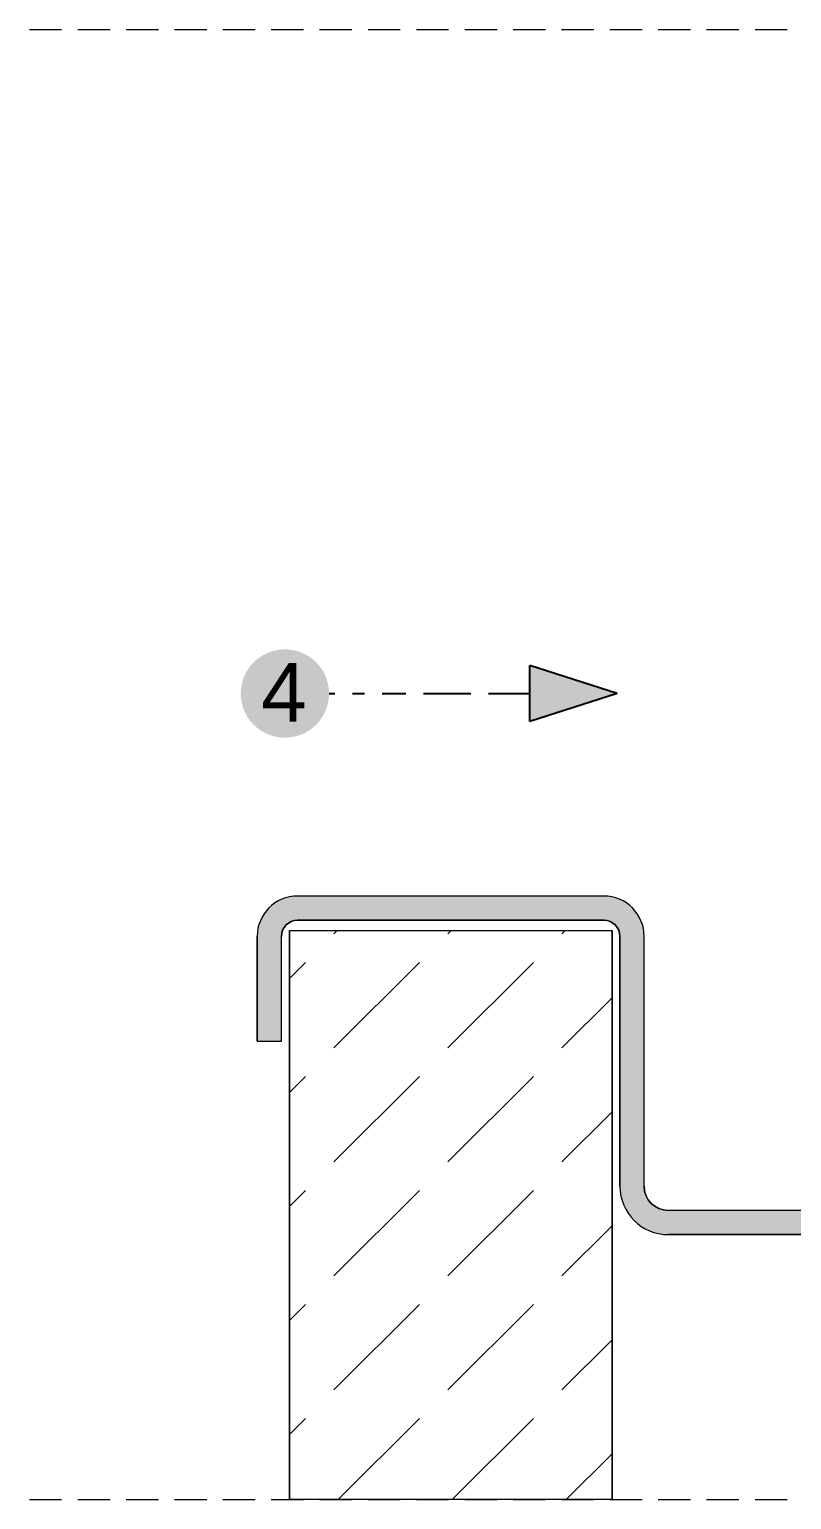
# Model space of a CAD drawing. Header units: millimetres. Extents: x -7826 to 55813, y 465 to 25965.
# Drawn here: x 51681 to 52154, y 16627 to 17539 of the extents above; entities that cross this region are included whole.
import ezdxf

# ---------------------------------------------------------------- set-up
doc = ezdxf.new("R2010")
doc.units = ezdxf.units.MM
doc.linetypes.add('Hidden Line', pattern=[30.00000000000001, 20, -10.00000000000001])
for name, color, linetype, lineweight in [('2D - Ogolne5', 161, 'Continuous', 25), ('2D Drafting - General102', 254, 'Continuous', 13), ('2D Drafting - General2', 251, 'Continuous', 15), ('2D Drafting - General5', 161, 'Continuous', 25), ('2D Drafting - General81', 251, 'Continuous', 20), ('Opisy - Tekst121', 255, 'Continuous', 0)]:
    doc.layers.add(name, color=color, linetype=linetype, lineweight=lineweight)
doc.styles.add('GENERATED_STYLE_5', font='arial.ttf')

msp = doc.modelspace()

# ---------------------------------------------------------------- hatches: boundary and pattern name
at = {"layer": '2D - Ogolne5', "linetype": 'Continuous'}
msp.add_hatch(color=256, dxfattribs=at).paths.add_polyline_path([(51812.3591779222, 17127.2687745859, 0.9999999999999999), (51867.12718385658, 17127.2687745859, 0.9999999999999999)], flags=0)
at = {"layer": '2D Drafting - General102', "linetype": 'Continuous'}
h = msp.add_hatch(color=256, dxfattribs=at)
edge = h.paths.add_edge_path()
edge.add_line((52227.54745608946, 16821.62813233715), (52227.54745608946, 17076.47109321772))
edge.add_line((52227.54745608946, 17076.47109321772), (52212.54745608946, 17076.47109321772))
edge.add_line((52212.54745608946, 17076.47109321772), (52212.54745608946, 16821.62813233712))
edge.add_arc((52197.54745608946, 16821.62813233712), 15, -90, 0, ccw=False)
edge.add_line((52197.54745608946, 16806.62813233712), (52077.54745608946, 16806.62813233712))
edge.add_arc((52077.54745608946, 16821.62813233712), 15, 180, 270, ccw=False)
edge.add_line((52062.54745608946, 16821.62813233712), (52062.54745608946, 16976.62813233712))
edge.add_arc((52037.54745608945, 16976.62813233713), 25.00000000000728, 359.9999999999833, 449.9999999999833)
edge.add_line((52037.54745608946, 17001.62813233713), (51847.54745608945, 17001.62813233713))
edge.add_arc((51847.54745608947, 16976.62813233713), 25, 90.00000000003335, 180.0000000000334)
edge.add_line((51822.54745608946, 16976.62813233712), (51822.54745608946, 16911.62813233712))
edge.add_line((51822.54745608946, 16911.62813233712), (51837.54745608946, 16911.62813233712))
edge.add_line((51837.54745608946, 16911.62813233712), (51837.54745608946, 16976.62813233712))
edge.add_arc((51847.54745608947, 16976.62813233713), 10.00000000000728, 90.00000000008328, 180.0000000000834, ccw=False)
edge.add_line((51847.54745608945, 16986.62813233713), (52037.54745608946, 16986.62813233713))
edge.add_arc((52037.54745608945, 16976.62813233713), 10.00000000000728, -4.172306944383308e-11, 89.99999999995828, ccw=False)
edge.add_line((52047.54745608946, 16976.62813233712), (52047.54745608946, 16821.62813233712))
edge.add_arc((52077.54745608945, 16821.62813233713), 29.99999999999272, 180.0000000000139, 270.0000000000139)
edge.add_line((52077.54745608946, 16791.62813233713), (52197.54745608946, 16791.62813233713))
edge.add_arc((52197.54745608945, 16821.62813233714), 30.00000000000728, 270.0000000000139, 360.0000000000139)
at = {"layer": '2D Drafting - General5', "linetype": 'Continuous'}
msp.add_hatch(color=256, dxfattribs=at).paths.add_polyline_path([(51991.61998333328, 17144.54454517939), (51991.61998333328, 17109.99300399242), (52045.71869513374, 17127.2687745859)], flags=0)
at = {"layer": '2D Drafting - General81', "linetype": 'Continuous'}
h = msp.add_hatch(dxfattribs=at)
h.set_pattern_fill('BETON', color=256, style=0, pattern_type=2)
h.set_pattern_definition([(44.99999999999999, (100377.5941558313, -48429.32658651435), (-70.71067811865474, 70.71067811865476), [75, -25]), (44.99999999999999, (100377.5941558313, -48358.6159083957), (-70.71067811865474, 70.71067811865476), [75, -25])])
h.paths.add_polyline_path([(51842.54745608946, 16980.17872010376), (52042.54745608945, 16980.17872010376), (52042.54745608945, 16627.28250472167), (51842.54745608946, 16627.28250472167)])

# ---------------------------------------------------------------- linework, layer by layer
at = {"layer": '2D - Ogolne5', "linetype": 'Continuous'}
for p, q in [((52045.71869513374, 17127.2687745859), (51991.61998333328, 17144.54454517939)), ((51991.61998333328, 17109.99300399242), (51991.61998333328, 17144.54454517939)), ((51867.12718385658, 17127.2687745859), (51870.78682749883, 17127.2687745859)), ((51881.76575842556, 17127.2687745859), (51889.08504571004, 17127.2687745859)), ((51900.06397663676, 17127.2687745859), (51914.70255120573, 17127.2687745859)), ((51925.68148213246, 17127.2687745859), (51954.95863127038, 17127.2687745859)), ((51965.9375621971, 17127.2687745859), (51991.61998333328, 17127.2687745859)), ((52045.71869513374, 17127.2687745859), (51991.61998333328, 17109.99300399242))]:
    msp.add_line(p, q, dxfattribs=at)
at = {"layer": '2D Drafting - General2', "linetype": 'Hidden Line'}
for p, q in [((51681.29362146282, 17539.19691580195), (52699.53923662394, 17539.19691580195)), ((51681.29362146282, 16627.28250472167), (52699.53923662394, 16627.28250472167))]:
    msp.add_line(p, q, dxfattribs=at)
at = {"layer": '2D Drafting - General2', "linetype": 'Continuous'}
for p, q in [((52037.54745608946, 17001.62813233713), (51847.54745608945, 17001.62813233713)), ((52037.54745608946, 17001.62813233713), (51847.54745608945, 17001.62813233713)), ((51842.63445344332, 16980.17872010376), (52042.63445344331, 16980.17872010376)), ((51842.63445344332, 16980.17872010376), (51842.63445344332, 16627.28250472167)), ((52037.54745608946, 16986.62813233713), (51847.54745608945, 16986.62813233713)), ((52042.63445344331, 16980.17872010376), (52042.63445344331, 16627.28250472167)), ((51822.54745608946, 16911.62813233712), (51822.54745608946, 16976.62813233712)), ((51837.54745608946, 16911.62813233712), (51837.54745608946, 16976.62813233712)), ((52047.54745608946, 16821.62813233712), (52047.54745608946, 16976.62813233712)), ((52062.54745608946, 16821.62813233712), (52062.54745608946, 16976.62813233712)), ((51822.54745608946, 16911.62813233712), (51837.54745608946, 16911.62813233712)), ((52197.54745608946, 16806.62813233712), (52077.54745608946, 16806.62813233712)), ((52197.54745608946, 16791.62813233713), (52077.54745608946, 16791.62813233713))]:
    msp.add_line(p, q, dxfattribs=at)
at = {"layer": '2D Drafting - General2', "linetype": 'Continuous', "flags": 128}
msp.add_lwpolyline([(52227.54745608946, 16821.62813233715), (52227.54745608946, 17076.47109321772), (52212.54745608946, 17076.47109321772), (52212.54745608946, 16821.62813233712, -0.414213562373095), (52197.54745608946, 16806.62813233712), (52077.54745608946, 16806.62813233712, -0.414213562373095), (52062.54745608946, 16821.62813233712), (52062.54745608946, 16976.62813233712, 0.414213562373095), (52037.54745608946, 17001.62813233713), (51847.54745608945, 17001.62813233713, 0.414213562373095), (51822.54745608946, 16976.62813233712), (51822.54745608946, 16911.62813233712), (51837.54745608946, 16911.62813233712), (51837.54745608946, 16976.62813233712, -0.414213562373095), (51847.54745608945, 16986.62813233713), (52037.54745608946, 16986.62813233713, -0.414213562373095), (52047.54745608946, 16976.62813233712), (52047.54745608946, 16821.62813233712, 0.414213562373095), (52077.54745608946, 16791.62813233713), (52197.54745608946, 16791.62813233713, 0.414213562373095)], format="xyb", close=True, dxfattribs=at)
msp.add_lwpolyline([(51842.54745608946, 16980.17872010376), (52042.54745608945, 16980.17872010376), (52042.54745608945, 16627.28250472167), (51842.54745608946, 16627.28250472167)], close=True, dxfattribs=at)
at = {"layer": '2D Drafting - General2', "linetype": 'Continuous'}
for centre, radius, start, end in [((51847.54745608945, 16976.62813233712), 25, 90, 180), ((52037.54745608946, 16976.62813233712), 25, 0, 90), ((51847.54745608945, 16976.62813233712), 10.00000000000014, 90, 180), ((52037.54745608946, 16976.62813233712), 10.00000000000014, 0, 90), ((52077.54745608946, 16821.62813233712), 30.00000000000043, 180, 270), ((52077.54745608946, 16821.62813233712), 15.00000000000057, 180, 270)]:
    msp.add_arc(centre, radius, start, end, dxfattribs=at)

# ---------------------------------------------------------------- texts
at = {"layer": 'Opisy - Tekst121', "linetype": 'Continuous', "insert": (51824.95548445996, 17146.29430756259), "char_height": 36.49779614528148, "attachment_point": 1, "style": 'GENERATED_STYLE_5'}
msp.add_mtext('{4}', dxfattribs=at)

doc.saveas('drawing.dxf')
